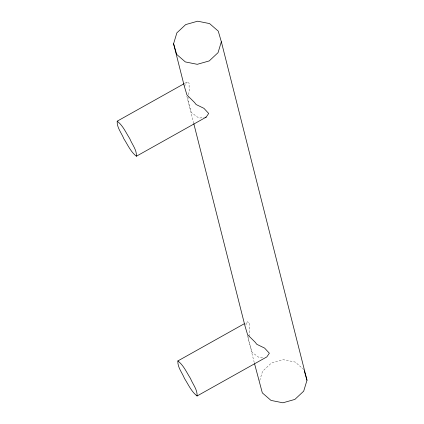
<?xml version="1.0" encoding="UTF-8"?>
<svg xmlns="http://www.w3.org/2000/svg" width="424" height="424" viewBox="0 0 424 424"><rect width="100%" height="100%" fill="white"/><g stroke="black" fill="none" stroke-linecap="round" stroke-linejoin="round"><path stroke-width="0.32" stroke-dasharray="2.12 1.59" d="M188.182 97.313L187.779 99.873L191.399 112.577L198.321 117.671L199.54 118.042L203.758 117.469M188.585 94.753L189.184 90.916L189.078 83.183L186.958 82.102L184.647 83.395M248.851 337.075L248.448 339.629L252.068 352.339L258.99 357.427L260.209 357.803L263.823 357.31M248.952 336.433L249.853 330.678L249.747 322.94L247.621 321.864L245.316 323.157M259.779 380.423L262.53 371.329L271.349 363.071L283.317 359.685L295.231 362.075L303.897 369.601M184.361 86.369L186.958 82.102M245.676 325.06L247.621 321.864M186.846 96.19L193.62 122.944M247.362 335.336L254.4 363.161"/><path stroke-width="0.64" d="M184.074 83.719L117.204 121.179C116.717 127.555 121.624 133.051 123.84 138.759C127.709 144.732 130.619 151.797 136.411 156.218L206.165 117.141L208.682 113.462L203.933 108.327L196.127 104.537L194.457 102.401L186.936 94.95L184.361 86.369L173.58 43.757L176.882 32.844L185.701 24.587L197.669 21.2L209.583 23.59L218.249 31.111L221.344 41.759L306.997 380.243L303.695 391.156L294.876 399.413L282.909 402.8L270.994 400.41L262.324 392.889L254.564 363.797M136.411 156.218C136.894 149.836 131.991 144.34 129.776 138.632C125.902 132.664 122.997 125.599 117.204 121.179M244.166 323.798L177.873 360.935C177.386 367.317 182.293 372.813 184.504 378.521C188.378 384.494 191.288 391.559 197.081 395.979L266.834 356.902L269.351 353.224L264.603 348.088L256.796 344.299L255.126 342.163L247.605 334.711L245.03 326.125L193.779 123.585M197.081 395.979C197.563 389.598 192.66 384.102 190.445 378.394C186.571 372.42 183.666 365.356 177.873 360.935M221.344 41.759L218.042 52.671L209.228 60.929L197.255 64.316L185.341 61.925L176.676 54.399L173.58 43.757M204.962 117.305L206.165 117.141M304.262 370.852L306.997 380.243"/></g></svg>
